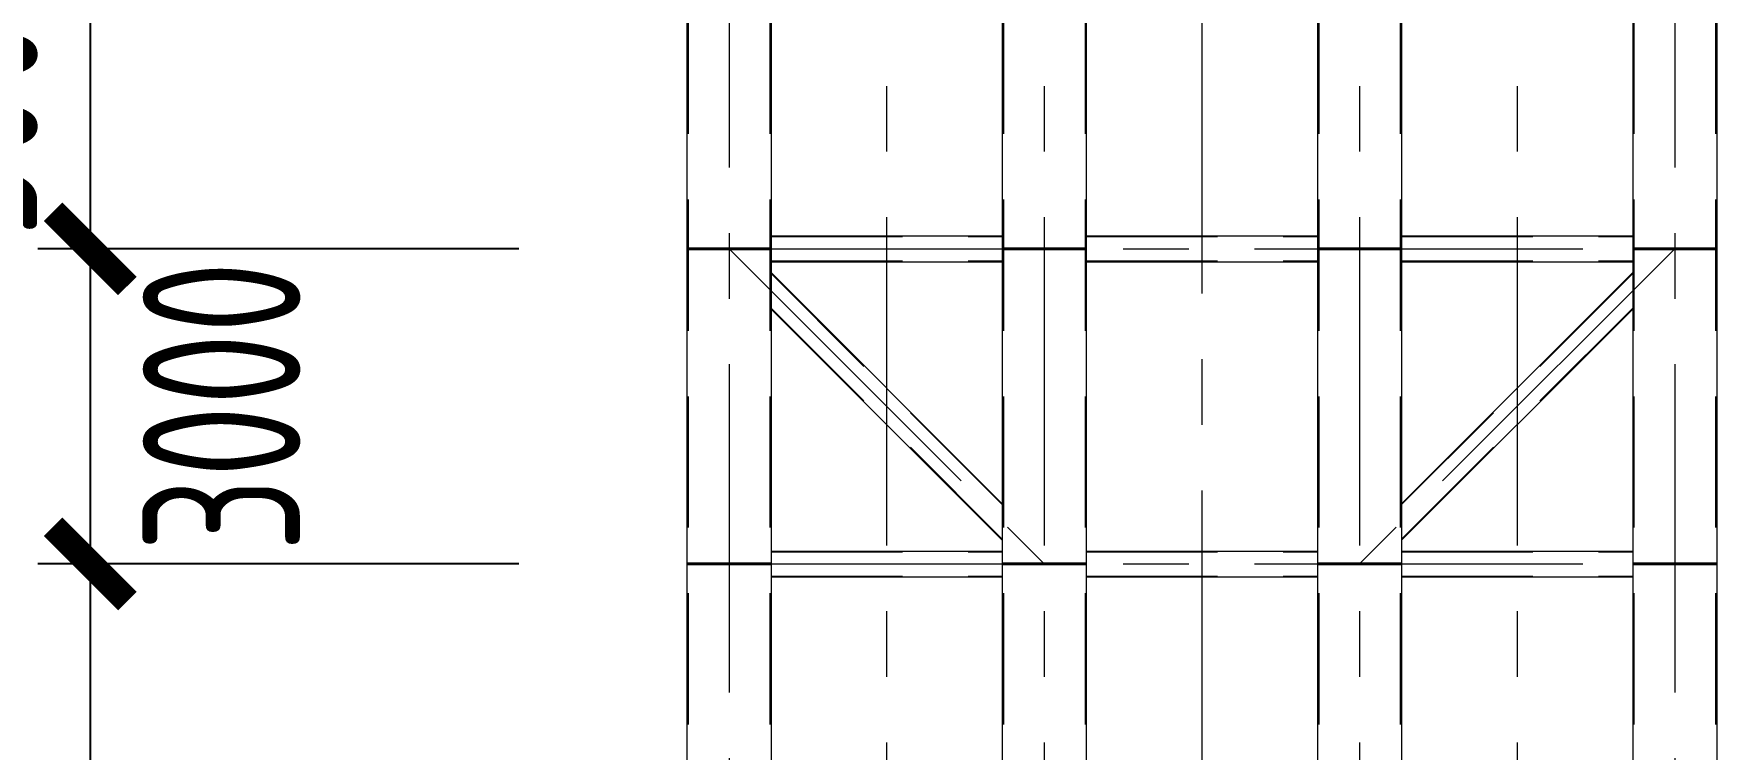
# Model space of a CAD drawing. Extents: x -2876908 to 633791, y -1383861 to 872234.
# Drawn here: x -1456770 to -1440738, y -337941 to -331127 of the extents above; entities that cross this region are included whole.
import ezdxf

# ---------------------------------------------------------------- set-up
doc = ezdxf.new("R2010")
doc.units = 0
doc.header["$LTSCALE"] = 5
doc.header["$MEASUREMENT"] = 0
for name, pattern in [('CENTER', [2, 1.25, -0.25, 0.25, -0.25]), ('DASH', [0.35, 0.25, -0.1]), ('DASHED', [0.75, 0.5, -0.25])]:
    doc.linetypes.add(name, pattern=pattern)
doc.layers.get('0').update_dxf_attribs({"linetype": 'CONTINUOUS', "lineweight": 25})
doc.layers.get('DEFPOINTS').update_dxf_attribs({"color": 35, "linetype": 'CONTINUOUS', "lineweight": 13})
for name, color, linetype, lineweight in [('3中心线', 6, 'CENTER', 18), ('4虚线', 2, 'DASHED', 18), ('5标注', 3, 'CONTINUOUS', 15), ('8轮廓线', 4, 'CONTINUOUS', 15), ('DIM', 3, 'CONTINUOUS', 0)]:
    doc.layers.add(name, color=color, linetype=linetype, lineweight=lineweight)
doc.styles.add('TSSD_Dimension', font='tssdeng.shx', dxfattribs={"width": 0.7, "bigfont": 'hztxt.shx'})
doc.dimstyles.new('TSSD_100_100', dxfattribs={"dimtxt": 300, "dimasz": 100, "dimexe": 100, "dimexo": 250, "dimgap": 100, "dimtad": 1, "dimdec": 0, "dimzin": 0, "dimdsep": 46, "dimtxsty": 'TSSD_Dimension', "dimblk": 'ARCHTICK', "dimblk1": 'ARCHTICK', "dimblk2": 'ARCHTICK', "dimcen": 0, "dimdle": 100, "dimclrt": 7, "dimadec": 0, "dimazin": 0, "dimtfac": 1, "dimtdec": 0, "dimtix": 1, "dimtmove": 2, "dimatfit": 3, "dimfxl": 1, "dimtolj": 1, "dimtzin": 0, "dimarcsym": 0})

# ---------------------------------------------------------------- blocks, each defined once
blk = doc.blocks.new('_ArchTick')
at = {"color": 0, "linetype": 'ByBlock', "const_width": 0.5}
blk.add_lwpolyline([(-0.707, -0.707), (0.707, 0.707)], dxfattribs=at)
blk = doc.blocks.new('*D2350')
at = {"layer": 'DEFPOINTS', "color": 0, "transparency": 16777216}
for p in [(-1450903, -330176), (-1456232, -333176), (-1450903, -333176)]:
    blk.add_point(p, dxfattribs=at)
at = {"layer": 'DIM', "color": 0, "lineweight": -2, "transparency": 16777216}
for p, q in [((-1456232, -330176), (-1456232, -329676)), ((-1452153, -330176), (-1456732, -330176)), ((-1456232, -330176), (-1456232, -333176)), ((-1452153, -333176), (-1456732, -333176)), ((-1456232, -333176), (-1456232, -333676))]:
    blk.add_line(p, q, dxfattribs=at)
at = {"layer": 'DIM', "color": 0, "lineweight": -2, "transparency": 16777216, "xscale": 500, "yscale": 500, "zscale": 500}
for p, rotation in [((-1456232, -330176), 270), ((-1456232, -333176), 90)]:
    blk.add_blockref('_ArchTick', p, dxfattribs=dict(at, rotation=rotation))
at = {"layer": 'DIM', "color": 7, "transparency": 16777216, "insert": (-1457482, -331676), "char_height": 1500, "attachment_point": 5, "rotation": 90, "style": 'TSSD_Dimension'}
blk.add_mtext('\\A1;3000', dxfattribs=at)
blk = doc.blocks.new('*D2351')
at = {"layer": 'DEFPOINTS', "color": 0, "transparency": 16777216}
for p in [(-1450903, -333176), (-1456232, -336176), (-1450903, -336176)]:
    blk.add_point(p, dxfattribs=at)
at = {"layer": 'DIM', "color": 0, "lineweight": -2, "transparency": 16777216}
for p, q in [((-1456232, -332676), (-1456232, -336676)), ((-1452153, -333176), (-1456732, -333176)), ((-1452153, -336176), (-1456732, -336176))]:
    blk.add_line(p, q, dxfattribs=at)
at = {"layer": 'DIM', "color": 0, "lineweight": -2, "transparency": 16777216, "xscale": 500, "yscale": 500, "zscale": 500}
for p, rotation in [((-1456232, -333176), 90), ((-1456232, -336176), 270)]:
    blk.add_blockref('_ArchTick', p, dxfattribs=dict(at, rotation=rotation))
at = {"layer": 'DIM', "color": 7, "transparency": 16777216, "insert": (-1454982, -334676), "char_height": 1500, "attachment_point": 5, "rotation": 90, "style": 'TSSD_Dimension'}
blk.add_mtext('\\A1;3000', dxfattribs=at)
blk = doc.blocks.new('*D2352')
at = {"layer": 'DEFPOINTS', "color": 0, "transparency": 16777216}
for p in [(-1450903, -336176), (-1456232, -346145), (-1450903, -346145)]:
    blk.add_point(p, dxfattribs=at)
at = {"layer": 'DIM', "color": 0, "lineweight": -2, "transparency": 16777216}
for p, q in [((-1456232, -335676), (-1456232, -346645)), ((-1452153, -336176), (-1456732, -336176)), ((-1452153, -346145), (-1456732, -346145))]:
    blk.add_line(p, q, dxfattribs=at)
at = {"layer": 'DIM', "color": 0, "lineweight": -2, "transparency": 16777216, "xscale": 500, "yscale": 500, "zscale": 500}
for p, rotation in [((-1456232, -336176), 90), ((-1456232, -346145), 270)]:
    blk.add_blockref('_ArchTick', p, dxfattribs=dict(at, rotation=rotation))
at = {"layer": 'DIM', "color": 7, "transparency": 16777216, "insert": (-1457482, -341160), "char_height": 1500, "attachment_point": 5, "rotation": 90, "style": 'TSSD_Dimension'}
blk.add_mtext('\\A1;9970', dxfattribs=at)
blk = doc.blocks.new('*D2354')
at = {"layer": 'DEFPOINTS', "color": 0, "transparency": 16777216}
for p in [(-1460543, -321076), (-1450903, -321076), (-1450903, -346145)]:
    blk.add_point(p, dxfattribs=at)
at = {"layer": 'DIM', "color": 0, "lineweight": -2, "transparency": 16777216}
for p, q in [((-1460543, -346645), (-1460543, -320576)), ((-1452153, -321076), (-1461043, -321076)), ((-1452153, -346145), (-1461043, -346145))]:
    blk.add_line(p, q, dxfattribs=at)
at = {"layer": 'DIM', "color": 0, "lineweight": -2, "transparency": 16777216, "xscale": 500, "yscale": 500, "zscale": 500}
for p, rotation in [((-1460543, -321076), 90), ((-1460543, -346145), 270)]:
    blk.add_blockref('_ArchTick', p, dxfattribs=dict(at, rotation=rotation))
at = {"layer": 'DIM', "color": 7, "transparency": 16777216, "insert": (-1461793, -333610), "char_height": 1500, "attachment_point": 5, "rotation": 90, "style": 'TSSD_Dimension'}
blk.add_mtext('\\A1;25070', dxfattribs=at)

msp = doc.modelspace()

# ---------------------------------------------------------------- linework, layer by layer
at = {"layer": '3中心线', "ltscale": 500}
for p, q in [((-1445652.796, -320475.562), (-1445652.796, -354690.894)), ((-1448652.796, -322875.562), (-1448652.796, -354690.894)), ((-1447152.796, -322875.562), (-1447152.796, -354690.894)), ((-1444152.796, -322875.562), (-1444152.796, -354690.894)), ((-1442652.796, -322875.562), (-1442652.796, -354690.894)), ((-1450152.796, -324275.562), (-1450152.796, -354690.894)), ((-1441152.796, -324275.562), (-1441152.796, -354690.894)), ((-1450152.796, -333175.562), (-1441152.796, -333175.562)), ((-1450152.796, -333175.562), (-1447152.796, -336175.562)), ((-1441152.796, -333175.562), (-1444152.796, -336175.562)), ((-1450152.796, -336175.562), (-1441152.796, -336175.562))]:
    msp.add_line(p, q, dxfattribs=at)
at = {"layer": '4虚线', "ltscale": 500}
for p, q in [((-1450540.796, -325205.562), (-1450540.796, -354690.894)), ((-1449764.796, -325205.562), (-1449764.796, -354690.894)), ((-1447540.796, -325205.562), (-1447540.796, -354690.894)), ((-1446764.796, -325205.562), (-1446764.796, -354690.894)), ((-1444540.796, -325205.562), (-1444540.796, -354690.894)), ((-1443764.796, -325205.562), (-1443764.796, -354690.894)), ((-1441540.796, -325205.562), (-1441540.796, -354690.894)), ((-1440764.796, -325205.562), (-1440764.796, -354690.894)), ((-1449752.796, -333059.562), (-1447552.796, -333059.562)), ((-1446752.796, -333059.562), (-1444552.796, -333059.562)), ((-1443752.796, -333059.562), (-1441552.796, -333059.562)), ((-1449752.796, -333291.562), (-1447552.796, -333291.562)), ((-1446752.796, -333291.562), (-1444552.796, -333291.562)), ((-1443752.796, -333291.562), (-1441552.796, -333291.562)), ((-1449752.796, -333411.513), (-1447552.796, -335611.513)), ((-1441552.796, -333411.513), (-1443752.796, -335611.513)), ((-1449752.796, -333739.611), (-1447552.796, -335939.611)), ((-1441552.796, -333739.611), (-1443752.796, -335939.611)), ((-1449752.796, -336059.562), (-1447552.796, -336059.562)), ((-1446752.796, -336059.562), (-1444552.796, -336059.562)), ((-1443752.796, -336059.562), (-1441552.796, -336059.562)), ((-1449752.796, -336291.562), (-1447552.796, -336291.562)), ((-1446752.796, -336291.562), (-1444552.796, -336291.562)), ((-1443752.796, -336291.562), (-1441552.796, -336291.562))]:
    msp.add_line(p, q, dxfattribs=at)
at = {"layer": '5标注', "linetype": 'DASH', "ltscale": 100, "const_width": 30, "flags": 128}
for points in [[(-1450552.796, -333175.562), (-1449752.796, -333175.562)], [(-1447552.796, -333175.562), (-1446752.796, -333175.562)], [(-1444552.796, -333175.562), (-1443752.796, -333175.562)], [(-1441552.796, -333175.562), (-1440752.796, -333175.562)], [(-1450552.796, -336175.562), (-1449752.796, -336175.562)], [(-1447552.796, -336175.562), (-1446752.796, -336175.562)], [(-1444552.796, -336175.562), (-1443752.796, -336175.562)], [(-1441552.796, -336175.562), (-1440752.796, -336175.562)]]:
    msp.add_lwpolyline(points, dxfattribs=at)
at = {"layer": '8轮廓线'}
for p, q in [((-1450552.796, -325205.562), (-1450552.796, -345345.244)), ((-1449752.796, -325205.562), (-1449752.796, -345345.244)), ((-1447552.796, -325205.562), (-1447552.796, -345345.244)), ((-1446752.796, -325205.562), (-1446752.796, -345345.244)), ((-1444552.796, -325205.562), (-1444552.796, -345345.244)), ((-1443752.796, -325205.562), (-1443752.796, -345345.244)), ((-1441552.796, -325205.562), (-1441552.796, -345345.244)), ((-1440752.796, -325205.562), (-1440752.796, -345345.244)), ((-1449752.796, -333053.062), (-1447552.796, -333053.062)), ((-1446752.796, -333053.062), (-1444552.796, -333053.062)), ((-1443752.796, -333053.062), (-1441552.796, -333053.062)), ((-1449752.796, -333298.062), (-1447552.796, -333298.062)), ((-1446752.796, -333298.062), (-1444552.796, -333298.062)), ((-1443752.796, -333298.062), (-1441552.796, -333298.062)), ((-1449752.796, -333402.321), (-1447552.796, -335602.321)), ((-1441552.796, -333402.321), (-1443752.796, -335602.321)), ((-1449752.796, -333748.803), (-1447552.796, -335948.803)), ((-1441552.796, -333748.803), (-1443752.796, -335948.803)), ((-1449752.796, -336053.062), (-1447552.796, -336053.062)), ((-1446752.796, -336053.062), (-1444552.796, -336053.062)), ((-1443752.796, -336053.062), (-1441552.796, -336053.062)), ((-1449752.796, -336298.062), (-1447552.796, -336298.062)), ((-1446752.796, -336298.062), (-1444552.796, -336298.062)), ((-1443752.796, -336298.062), (-1441552.796, -336298.062))]:
    msp.add_line(p, q, dxfattribs=at)

# ---------------------------------------------------------------- dimensions: what is measured, and where the dimension line sits
at = {"layer": 'DIM'}
for base, p1, p2, picture, middle in [((-1460543.22, -321075.562), (-1450902.796, -346145.244), (-1450902.796, -321075.562), '*D2354', (-1461793.22, -333610.403)), ((-1456232.289, -333175.562), (-1450902.796, -330175.562), (-1450902.796, -333175.562), '*D2350', (-1457482.289, -331675.562)), ((-1456232.289, -346145.244), (-1450902.796, -336175.562), (-1450902.796, -346145.244), '*D2352', (-1457482.289, -341160.403))]:
    dim = msp.add_linear_dim(base=base, p1=p1, p2=p2, angle=90, dimstyle='TSSD_100_100', override={"dimtxt": 1500, "dimasz": 500, "dimexe": 500, "dimexo": 1250, "dimgap": 500, "dimdle": 500}, dxfattribs=at)
    dim.commit()
    dim.dimension.update_dxf_attribs({"geometry": picture, "text_midpoint": middle})
dim = msp.add_linear_dim(base=(-1456232.289, -336175.562), p1=(-1450902.796, -333175.562), p2=(-1450902.796, -336175.562), angle=90, dimstyle='TSSD_100_100', override={"dimtxt": 1500, "dimasz": 500, "dimexe": 500, "dimexo": 1250, "dimgap": 500, "dimdle": 500}, dxfattribs=at)
dim.commit()
dim.dimension.update_dxf_attribs({"geometry": '*D2351', "text_midpoint": (-1454982.289, -334675.562), "dimtype": 160})

doc.saveas('drawing.dxf')
